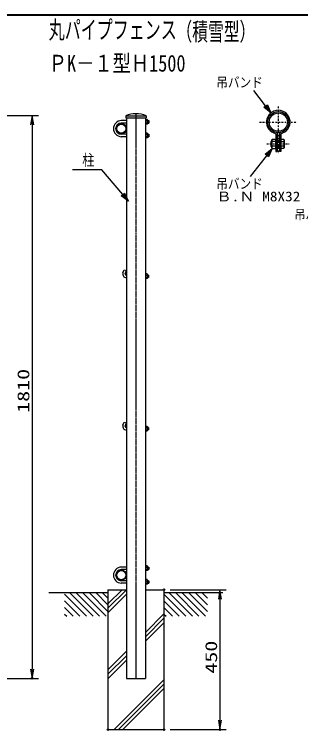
# Model space of a CAD drawing. Units: millimetres, scale not verified. Extents: x -2950 to 2950, y -2100 to 2100.
# Drawn here: x 30 to 952, y -357 to 1950 of the extents above; entities that cross this region are included whole.
import ezdxf
from ezdxf.enums import TextEntityAlignment as Align

# ---------------------------------------------------------------- set-up
doc = ezdxf.new("R2010")
doc.units = ezdxf.units.MM
doc.header["$LTSCALE"] = 10
doc.header["$PDMODE"] = 32
doc.header["$PDSIZE"] = 5
doc.linetypes.add('USER1', pattern=[1.125, 0.75, -0.125, 0.125, -0.125])
doc.linetypes.add('USER3', pattern=[1.01, 0.5, -0.25, 0.01, -0.25])
doc.layers.add('0-0_10', color=4, linetype='Continuous')
doc.layers.add('0-5_DEFPOINTS', color=7, linetype='Continuous')
for name, color, linetype, lineweight in [('0-1_1', 7, 'Continuous', 25), ('0-2_0', 7, 'Continuous', 25), ('0-4_EXTCNT-L', 2, 'Continuous', 25), ('0-6_WAKU', 7, 'Continuous', 25)]:
    doc.layers.add(name, color=color, linetype=linetype, lineweight=lineweight)
doc.styles.add('ＭＳ ゴシック', font='')
doc.styles.get('ＭＳ ゴシック').set_extended_font_data('MS Gothic')

# ---------------------------------------------------------------- blocks, each defined once
blk = doc.blocks.new('C0')
at = {"layer": '0-1_1', "color": 4}
blk.add_line((39524.6, 28577.9), (40230, 27872.4), dxfattribs=at)
blk = doc.blocks.new('C1')
at = {"layer": '0-1_1', "color": 4}
blk.add_line((39692.2, 28622.4), (40442.2, 27872.4), dxfattribs=at)
blk = doc.blocks.new('C2')
at = {"layer": '0-1_1', "color": 4}
blk.add_line((39904.3, 28622.4), (40654.3, 27872.4), dxfattribs=at)
blk = doc.blocks.new('C3')
at = {"layer": '0-1_1', "color": 4}
blk.add_line((40116.4, 28622.4), (40866.4, 27872.4), dxfattribs=at)
blk = doc.blocks.new('C4')
at = {"layer": '0-1_1', "color": 4}
blk.add_line((40328.6, 28622.4), (40924.6, 28026.5), dxfattribs=at)
blk = doc.blocks.new('C5')
at = {"layer": '0-1_1', "color": 4}
blk.add_line((40540.7, 28622.4), (40924.6, 28238.6), dxfattribs=at)
blk = doc.blocks.new('C6')
at = {"layer": '0-1_1', "color": 4}
blk.add_line((40752.8, 28622.4), (40924.6, 28450.7), dxfattribs=at)
blk = doc.blocks.new('C7')
at = {"layer": '0-1_1', "color": 4}
blk.add_line((39524.6, 28365.8), (40017.9, 27872.4), dxfattribs=at)
blk = doc.blocks.new('C8')
at = {"layer": '0-1_1', "color": 4}
blk.add_line((39524.6, 28153.7), (39805.8, 27872.4), dxfattribs=at)
blk = doc.blocks.new('C9')
at = {"layer": '0-1_1', "color": 4}
blk.add_line((39524.6, 27941.5), (39593.6, 27872.4), dxfattribs=at)
blk = doc.blocks.new('C10')
at = {"layer": '0-1_1', "color": 4}
blk.add_line((42724.6, 28577.9), (43430, 27872.4), dxfattribs=at)
blk = doc.blocks.new('C11')
at = {"layer": '0-1_1', "color": 4}
blk.add_line((42892.2, 28622.4), (43642.2, 27872.4), dxfattribs=at)
blk = doc.blocks.new('C12')
at = {"layer": '0-1_1', "color": 4}
blk.add_line((43104.3, 28622.4), (43854.3, 27872.4), dxfattribs=at)
blk = doc.blocks.new('C13')
at = {"layer": '0-1_1', "color": 4}
blk.add_line((43316.4, 28622.4), (44066.4, 27872.4), dxfattribs=at)
blk = doc.blocks.new('C14')
at = {"layer": '0-1_1', "color": 4}
blk.add_line((43528.6, 28622.4), (44124.6, 28026.5), dxfattribs=at)
blk = doc.blocks.new('C15')
at = {"layer": '0-1_1', "color": 4}
blk.add_line((43740.7, 28622.4), (44124.6, 28238.6), dxfattribs=at)
blk = doc.blocks.new('C16')
at = {"layer": '0-1_1', "color": 4}
blk.add_line((43952.8, 28622.4), (44124.6, 28450.7), dxfattribs=at)
blk = doc.blocks.new('C17')
at = {"layer": '0-1_1', "color": 4}
blk.add_line((42724.6, 28365.8), (43217.9, 27872.4), dxfattribs=at)
blk = doc.blocks.new('C18')
at = {"layer": '0-1_1', "color": 4}
blk.add_line((42724.6, 28153.7), (43005.8, 27872.4), dxfattribs=at)
blk = doc.blocks.new('C19')
at = {"layer": '0-1_1', "color": 4}
blk.add_line((42724.6, 27941.5), (42793.6, 27872.4), dxfattribs=at)
blk = doc.blocks.new('C70')
at = {"layer": '0-1_1', "color": 4}
blk.add_line((40924.6, 28124.5), (41522.5, 28722.4), dxfattribs=at)
blk = doc.blocks.new('C71')
at = {"layer": '0-1_1', "color": 4}
blk.add_line((40924.6, 28266), (41381, 28722.4), dxfattribs=at)
blk = doc.blocks.new('C72')
at = {"layer": '0-1_1', "color": 4}
blk.add_line((41406.5, 24222.4), (42724.6, 25540.5), dxfattribs=at)
blk = doc.blocks.new('C73')
at = {"layer": '0-1_1', "color": 4}
blk.add_line((41265.1, 24222.4), (42724.6, 25681.9), dxfattribs=at)
blk = doc.blocks.new('C74')
at = {"layer": '0-1_1', "color": 4}
blk.add_line((41123.7, 24222.4), (42724.6, 25823.3), dxfattribs=at)
blk = doc.blocks.new('DARROWS')
at = {"layer": '0-2_0', "color": 2}
blk.add_line((0, 0), (-9.991, 0), dxfattribs=at)
blk.add_lwpolyline([(-10, -1.667), (0, 0), (-10, 1.667)], dxfattribs=at)
blk = doc.blocks.new('C107')
at = {"layer": '0-1_1', "color": 4}
blk.add_line((22168.3, 18875.2), (21625.2, 19599.4), dxfattribs=at)
blk.add_lwpolyline([(22056.3, 19141.2), (22168.3, 18875.2), (21944.3, 19057.2)], close=True, dxfattribs=at)
blk.add_lwpolyline([(22028.3, 19120.2), (22084.3, 18987.2), (21972.3, 19078.2)], dxfattribs=at)
blk = doc.blocks.new('C113')
at = {"layer": '0-1_1', "color": 4}
blk.add_line((38624.6, 14842.3), (37922.4, 13942.2), dxfattribs=at)
blk.add_lwpolyline([(38397.2, 14664.6), (38624.6, 14842.3), (38507.6, 14578.4)], close=True, dxfattribs=at)
blk.add_lwpolyline([(38424.8, 14643), (38538.5, 14731.9), (38480, 14600)], dxfattribs=at)

msp = doc.modelspace()

# ---------------------------------------------------------------- linework, layer by layer
at = {"layer": '0-1_1', "color": 4, "linetype": 'USER3'}
for p, q in [((879.88, 1653.37), (879.88, 1501.06)), ((819.88, 1603.37), (939.88, 1603.37)), ((843, 1533.37), (914.6, 1533.37))]:
    msp.add_line(p, q, dxfattribs=at)
at = {"layer": '0-1_1'}
for p, q in [((388.52, 1623.38), (454.52, 1623.38)), ((388.52, 1623.38), (388.52, 1617.38)), ((388.52, 1617.38), (454.52, 1617.38)), ((454.52, 1623.38), (454.52, 1617.38)), ((391.18, 1608.39), (374.18, 1608.39)), ((391.18, 1600.39), (374.18, 1600.39)), ((457.7, 1611.89), (451.78, 1611.89)), ((451.78, 1608.13), (457.7, 1608.13)), ((451.78, 1600.64), (457.7, 1600.64)), ((458.28, 1610.64), (457.7, 1611.89)), ((458.28, 1608.39), (462.68, 1608.39)), ((458.28, 1600.39), (462.68, 1600.39)), ((462.68, 1608.39), (462.68, 1600.39)), ((462.68, 1608.39), (463.28, 1607.79)), ((463.28, 1600.99), (462.68, 1600.39)), ((463.28, 1607.79), (463.28, 1600.99)), ((875.88, 1569.6), (875.88, 1509.37)), ((883.88, 1569.6), (883.88, 1509.37)), ((391.18, 1564.39), (374.18, 1564.39)), ((391.18, 1556.39), (374.18, 1556.39)), ((457.7, 1567.89), (451.78, 1567.89)), ((451.78, 1564.13), (457.7, 1564.13)), ((451.78, 1556.64), (457.7, 1556.64)), ((458.28, 1566.64), (457.7, 1567.89)), ((458.28, 1564.39), (462.68, 1564.39)), ((458.28, 1556.39), (462.68, 1556.39)), ((462.68, 1564.39), (462.68, 1556.39)), ((462.68, 1564.39), (463.28, 1563.79)), ((462.68, 1556.39), (463.28, 1556.99)), ((463.28, 1563.79), (463.28, 1556.99)), ((871.88, 1518.37), (871.88, 1548.37)), ((887.88, 1566.22), (887.88, 1509.37)), ((855.88, 1539.77), (855.88, 1526.97)), ((858.88, 1541.37), (857.48, 1541.37)), ((871.88, 1540.86), (860.03, 1540.86)), ((871.88, 1525.87), (860.03, 1525.87)), ((883.88, 1541.37), (875.88, 1541.37)), ((875.88, 1525.37), (883.88, 1525.37)), ((883.88, 1541.37), (883.88, 1525.37)), ((887.88, 1540.87), (897.67, 1540.87)), ((897.67, 1525.87), (887.88, 1525.87)), ((898.88, 1545.71), (898.88, 1521.03)), ((858.88, 1520.87), (860.03, 1518.37)), ((860.03, 1518.37), (871.88, 1518.37)), ((887.88, 1509.37), (883.88, 1509.37)), ((897.34, 1518.37), (887.88, 1518.37)), ((898.88, 1521.03), (897.34, 1518.37)), ((379.76, 1118.15), (383.5, 1128.43)), ((383.5, 1128.43), (391.02, 1125.69)), ((387.27, 1115.41), (391.02, 1125.69)), ((390.09, 1111.39), (391.22, 1111.39)), ((451.82, 1111.13), (457.74, 1111.13)), ((458.32, 1113.63), (458.32, 1101.13)), ((461.72, 1111.39), (458.32, 1111.39)), ((461.72, 1111.39), (461.72, 1103.38)), ((462.32, 1110.79), (461.72, 1111.39)), ((462.32, 1110.79), (462.32, 1103.98)), ((390.09, 1103.38), (391.22, 1103.38)), ((451.82, 1103.64), (457.74, 1103.64)), ((461.72, 1103.38), (458.32, 1103.38)), ((462.32, 1103.98), (461.72, 1103.38)), ((379.76, 628.15), (383.5, 638.43)), ((383.5, 638.43), (391.02, 635.69)), ((387.27, 625.41), (391.02, 635.69)), ((457.74, 624.88), (451.82, 624.89)), ((458.32, 623.63), (457.74, 624.88)), ((390.09, 621.39), (391.22, 621.39)), ((390.09, 613.38), (391.22, 613.38)), ((451.82, 621.13), (457.74, 621.13)), ((451.82, 613.64), (457.74, 613.64)), ((461.72, 621.39), (458.32, 621.39)), ((461.72, 613.38), (458.32, 613.38)), ((462.32, 620.79), (461.72, 621.39)), ((461.72, 621.39), (461.72, 613.38)), ((462.32, 613.98), (461.72, 613.38)), ((462.32, 620.79), (462.32, 613.98)), ((391.18, 172.39), (374.18, 172.39)), ((391.18, 164.39), (374.18, 164.39)), ((457.7, 175.89), (451.78, 175.89)), ((451.78, 172.13), (457.7, 172.13)), ((451.78, 164.64), (457.7, 164.64)), ((458.28, 174.64), (457.7, 175.89)), ((458.28, 172.39), (462.68, 172.39)), ((458.28, 164.39), (462.68, 164.39)), ((462.68, 172.39), (462.68, 164.39)), ((462.68, 172.39), (463.28, 171.79)), ((463.28, 164.99), (462.68, 164.39)), ((463.28, 171.79), (463.28, 164.99)), ((391.18, 128.39), (374.18, 128.39)), ((391.18, 120.39), (374.18, 120.39)), ((457.7, 131.89), (451.78, 131.89)), ((451.78, 128.13), (457.7, 128.13)), ((451.78, 120.64), (457.7, 120.64)), ((458.28, 130.64), (457.7, 131.89)), ((458.28, 128.39), (462.68, 128.39)), ((458.28, 120.39), (462.68, 120.39)), ((462.68, 128.39), (462.68, 120.39)), ((462.68, 128.39), (463.28, 127.79)), ((462.68, 120.39), (463.28, 120.99)), ((463.28, 127.79), (463.28, 120.99)), ((331.52, 99.39), (391.22, 99.39)), ((451.82, 99.39), (511.52, 99.39)), ((511.52, 99.39), (511.52, -350.61)), ((331.52, 89.39), (141.52, 89.39)), ((701.52, 89.39), (511.52, 89.39)), ((391.22, -185.61), (451.82, -185.61))]:
    msp.add_line(p, q, dxfattribs=at)
at = {"layer": '0-1_1', "color": 4, "linetype": 'USER1'}
msp.add_line((421.52, 1631.38), (421.52, -185.61), dxfattribs=at)
at = {"layer": '0-1_1', "color": 4}
for p, q in [((458.28, 1607.79), (463.28, 1607.79)), ((458.28, 1600.99), (463.28, 1600.99)), ((458.28, 1563.79), (463.28, 1563.79)), ((458.28, 1556.99), (463.28, 1556.99)), ((855.88, 1539.77), (858.88, 1539.77)), ((858.88, 1526.97), (855.88, 1526.97)), ((875.88, 1539.77), (883.88, 1539.77)), ((883.88, 1526.97), (875.88, 1526.97)), ((462.32, 1110.79), (458.32, 1110.79)), ((462.32, 1103.98), (458.32, 1103.98)), ((462.32, 620.79), (458.32, 620.79)), ((462.32, 613.98), (458.32, 613.98)), ((458.28, 171.79), (463.28, 171.79)), ((458.28, 164.99), (463.28, 164.99)), ((458.28, 127.79), (463.28, 127.79)), ((458.28, 120.99), (463.28, 120.99)), ((331.52, 25.45), (391.22, 85.15)), ((451.82, -38.1), (511.52, 21.6)), ((451.82, -52.24), (511.52, 7.46)), ((451.82, -66.38), (511.52, -6.68)), ((331.52, -158.4), (391.22, -98.7)), ((331.52, -172.54), (391.22, -112.84)), ((331.52, -186.68), (391.22, -126.98))]:
    msp.add_line(p, q, dxfattribs=at)
at = {"layer": '0-1_1'}
for points in [[(391.22, 1617.38), (391.22, 99.39), (391.22, -185.61)], [(451.82, 1617.38), (451.82, 99.39), (451.82, -185.61)], [(458.28, 1610.64), (458.28, 1598.14), (457.7, 1596.89), (451.78, 1596.89)], [(458.28, 1566.64), (458.28, 1554.14), (457.7, 1552.89), (451.78, 1552.89)], [(858.88, 1520.87), (858.88, 1545.87), (860.03, 1548.37), (871.88, 1548.37)], [(871.88, 1566.22), (871.88, 1509.37), (875.88, 1509.37)], [(887.88, 1548.37), (897.34, 1548.37), (898.88, 1545.71)], [(857.48, 1525.37), (857.48, 1541.37), (855.88, 1539.77)], [(855.88, 1526.97), (857.48, 1525.37), (858.88, 1525.37)], [(458.32, 1113.63), (457.74, 1114.88), (451.82, 1114.89)], [(458.32, 1101.13), (457.74, 1099.88), (451.82, 1099.89)], [(458.32, 623.63), (458.32, 611.13), (457.74, 609.88), (451.82, 609.89)], [(458.28, 174.64), (458.28, 162.14), (457.7, 160.89), (451.78, 160.89)], [(458.28, 130.64), (458.28, 118.14), (457.7, 116.89), (451.78, 116.89)], [(331.52, 99.39), (331.52, -350.61), (511.52, -350.61)]]:
    msp.add_lwpolyline(points, dxfattribs=at)
at = {"layer": '0-1_1', "color": 4}
for points in [[(397.22, 1349.35), (311.52, 1449.39), (217.02, 1449.39)], [(381.66, 1372.89), (388.11, 1359.98), (376.34, 1368.34)]]:
    msp.add_lwpolyline(points, dxfattribs=at)
msp.add_lwpolyline([(384.32, 1375.17), (397.22, 1349.35), (373.68, 1366.06)], close=True, dxfattribs=at)
at = {"layer": '0-1_1'}
for centre, radius in [((879.88, 1603.37), 34), ((879.88, 1603.37), 29.4), ((374.18, 1582.39), 17), ((374.18, 1582.39), 14.7), ((389.22, 1114.39), 2), ((389.22, 624.39), 2), ((374.18, 146.39), 17), ((374.18, 146.39), 14.7)]:
    msp.add_circle(centre, radius, dxfattribs=at)
for centre, radius, start, end in [((879.88, 1603.37), 38, 282.15329, 257.84705), ((375.18, 1582.39), 26, 92.20422, 267.79578), ((375.18, 1582.39), 18, 93.18472, 266.81528), ((445.83, 1604.39), 12.45, 342.48083, 17.5195), ((452.57, 1610.64), 5.71, 334.0202, 0), ((452.57, 1598.14), 5.71, 0, 25.97979), ((445.83, 1560.39), 12.45, 342.48083, 17.5195), ((452.57, 1566.64), 5.71, 334.0202, 0), ((452.57, 1554.14), 5.71, 0, 25.97979), ((870.3, 1545.87), 11.43, 179.99992, 205.98035), ((883.77, 1533.37), 24.9, 162.48149, 197.51962), ((870.3, 1520.87), 11.43, 154.02034, 179.99992), ((875.11, 1549.04), 24, 340.09109, 352.02023), ((874.88, 1533.37), 24, 341.79004, 18.20996), ((875.11, 1517.69), 24, 7.97977, 19.9089), ((390.09, 1114.39), 11, 160.00017, 270), ((390.09, 1114.39), 3, 160.00017, 270), ((452.6, 1113.63), 5.71, 334.0199, 0), ((445.87, 1107.38), 12.45, 342.48373, 17.51709), ((452.6, 1101.13), 5.71, 0, 25.9799), ((390.09, 624.39), 11, 160.00017, 270), ((390.09, 624.39), 3, 160.00017, 270), ((452.6, 623.63), 5.71, 334.0199, 0), ((445.87, 617.38), 12.45, 342.48373, 17.51709), ((452.6, 611.13), 5.71, 0, 25.9799), ((375.18, 146.39), 26, 92.20422, 267.79578), ((375.18, 146.39), 18, 93.18472, 266.81528), ((445.83, 168.39), 12.45, 342.48083, 17.5195), ((452.57, 174.64), 5.71, 334.0202, 0), ((452.57, 162.14), 5.71, 0, 25.97979), ((445.83, 124.39), 12.45, 342.48083, 17.5195), ((452.57, 130.64), 5.71, 334.0202, 0), ((452.57, 118.14), 5.71, 0, 25.97979)]:
    msp.add_arc(centre, radius, start, end, dxfattribs=at)
at = {"layer": '0-4_EXTCNT-L', "color": 1}
for p, q in [((-691.48, 1624.39), (107.29, 1624.39)), ((531.52, 99.39), (712.06, 99.39)), ((-708.18, -185.61), (107.29, -185.61)), ((531.52, -350.61), (712.06, -350.61))]:
    msp.add_line(p, q, dxfattribs=at)
at = {"layer": '0-4_EXTCNT-L'}
for p, q in [((87.29, 1594.39), (87.29, -155.61)), ((692.06, 69.39), (692.06, -320.61))]:
    msp.add_line(p, q, dxfattribs=at)
at = {"layer": '0-4_EXTCNT-L', "color": 4}
msp.add_arc((421.52, 1550.91), 79.63, 65.51816, 114.48184, dxfattribs=at)
at = {"layer": '0-5_DEFPOINTS'}
for p in [(511.52, 99.39), (87.29, -185.61), (331.52, -350.61), (511.52, -350.61), (692.06, -350.61)]:
    msp.add_point(p, dxfattribs=at)
at = {"layer": '0-6_WAKU'}
msp.add_line((-2698.64, 1948.67), (2798.7, 1948.67), dxfattribs=at)
msp.add_lwpolyline([(-2699.97, 1950), (2800.03, 1950), (2800.03, -1950), (-2699.97, -1950)], close=True, dxfattribs=at)
msp.add_lwpolyline([(-2697.3, -1947.33), (-2697.3, 1947.33), (2797.36, 1947.33)], dxfattribs=at)

# ---------------------------------------------------------------- block references
at = {"layer": '0-2_0', "xscale": 0.1, "yscale": 0.1}
for name, p in [('C107', (-1360.95, -254.68)), ('C113', (-3002.43, 34.14)), ('C70', (-3760.94, -2772.86)), ('C71', (-3760.94, -2772.86)), ('C0', (-3760.94, -2772.86)), ('C1', (-3760.94, -2772.86)), ('C2', (-3760.94, -2772.86)), ('C3', (-3760.94, -2772.86)), ('C4', (-3760.94, -2772.86)), ('C5', (-3760.94, -2772.86)), ('C6', (-3760.94, -2772.86)), ('C10', (-3760.94, -2772.86)), ('C11', (-3760.94, -2772.86)), ('C12', (-3760.94, -2772.86)), ('C13', (-3760.94, -2772.86)), ('C14', (-3760.94, -2772.86)), ('C15', (-3760.94, -2772.86)), ('C16', (-3760.94, -2772.86)), ('C7', (-3760.94, -2772.86)), ('C17', (-3760.94, -2772.86)), ('C8', (-3760.94, -2772.86)), ('C18', (-3760.94, -2772.86)), ('C9', (-3760.94, -2772.86)), ('C19', (-3760.94, -2772.86)), ('C74', (-3760.94, -2772.86)), ('C73', (-3760.94, -2772.86)), ('C72', (-3760.94, -2772.86))]:
    msp.add_blockref(name, p, dxfattribs=at)
at = {"layer": '0-4_EXTCNT-L', "xscale": 3, "yscale": 3}
for p, rotation in [((87.29, 1624.39), 90), ((692.06, 99.39), 90), ((87.29, -185.61), 270), ((692.06, -350.61), 270)]:
    msp.add_blockref('DARROWS', p, dxfattribs=dict(at, rotation=rotation))

# ---------------------------------------------------------------- texts
at = {"layer": '0-0_10', "style": 'ＭＳ ゴシック'}
for s, height, width, p in [('丸パイプフェンス', 58.14, 0.65, (140.62, 1853.89)), ('（積雪型）', 57.33, 0.65, (551.91, 1848.59)), ('ＰK－１型Ｈ1500', 53.88, 0.8, (140.62, 1749.71))]:
    msp.add_text(s, height=height, dxfattribs=dict(at, width=width)).set_placement(p, align=Align.BOTTOM_LEFT)
at = {"layer": '0-1_1', "color": 4, "style": 'ＭＳ ゴシック'}
for s, height, width, p in [('吊バンド', 32.21, 0.85, (680.48, 1705.41)), ('柱', 36.08, 0.8, (248.52, 1452.45)), ('吊バンド', 32.21, 0.85, (680.48, 1379.38)), ('Ｂ.Ｎ M8X32', 31.4, 1.15, (680.48, 1339.18)), ('吊バンド', 30.65, 0.85, (932.05, 1281.98))]:
    msp.add_text(s, height=height, dxfattribs=dict(at, width=width)).set_placement(p, align=Align.BOTTOM_LEFT)
at = {"layer": '0-4_EXTCNT-L', "color": 3, "style": 'ＭＳ ゴシック', "width": 1.35}
for s, p in [('1810', (89.7, 668.39)), ('450', (694.46, -170.61))]:
    msp.add_text(s, height=38.49, rotation=90, dxfattribs=at).set_placement(p, align=Align.BOTTOM_LEFT)

doc.saveas('drawing.dxf')
